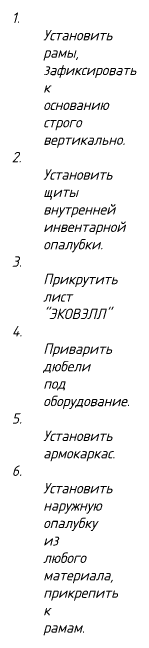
# Model space of a CAD drawing. Header units: millimetres. Extents: x 339888 to 1025294, y -263818 to -40540.
# Drawn here: x 695517 to 699436, y -128189 to -108452 of the extents above; entities that cross this region are included whole.
import ezdxf

# ---------------------------------------------------------------- set-up
doc = ezdxf.new("R2010")
doc.units = ezdxf.units.MM
doc.layers.add('0 @ 1', color=7, linetype='Continuous', lineweight=15)
doc.styles.add('ГОСТ 3', font='GOST_Common Italic.ttf', dxfattribs={"height": 3})

msp = doc.modelspace()

# ---------------------------------------------------------------- texts
at = {"layer": '0 @ 1', "color": 1, "lineweight": 60, "insert": (695162.84323, -108452.20788), "char_height": 331.0665712, "attachment_point": 1, "style": 'ГОСТ 3'}
msp.add_mtext_dynamic_manual_height_columns('\\pi-993.2,l1324.3,t1324.3;1.\\P\\pi0,t0,1324.3;^IУстановить \\P\\pt1324.3;рамы, \\Pзафиксировать \\Pк \\Pоснованию \\Pстрого \\Pвертикально.\\P\\pi-993.2;2.\\P\\pi0,t0,1324.3;^IУстановить \\P\\pt1324.3;щиты \\Pвнутренней \\Pинвентарной \\Pопалубки.\\P\\pi-993.2;3.\\P\\pi0,t0,1324.3;^IПрикрутить \\P\\pt1324.3;лист \\P"ЭКОВЭЛЛ"\\P\\pi-993.2;4.\\P\\pi0,t0,1324.3;^IПриварить \\P\\pt1324.3;дюбели \\Pпод \\Pоборудование.\\P\\pi-993.2;5.\\P\\pi0,t0,1324.3;^IУстановить \\P\\pt1324.3;армокаркас.\\P\\pi-993.2;6.\\P\\pi0,t0,1324.3;^IУстановить \\P\\pt1324.3;наружную \\Pопалубку \\Pиз \\Pлюбого \\Pматериала, \\Pприкрепить \\Pк \\Pрамам.', width=1665.7244991, gutter_width=15, heights=[0], dxfattribs=at)

doc.saveas('drawing.dxf')
